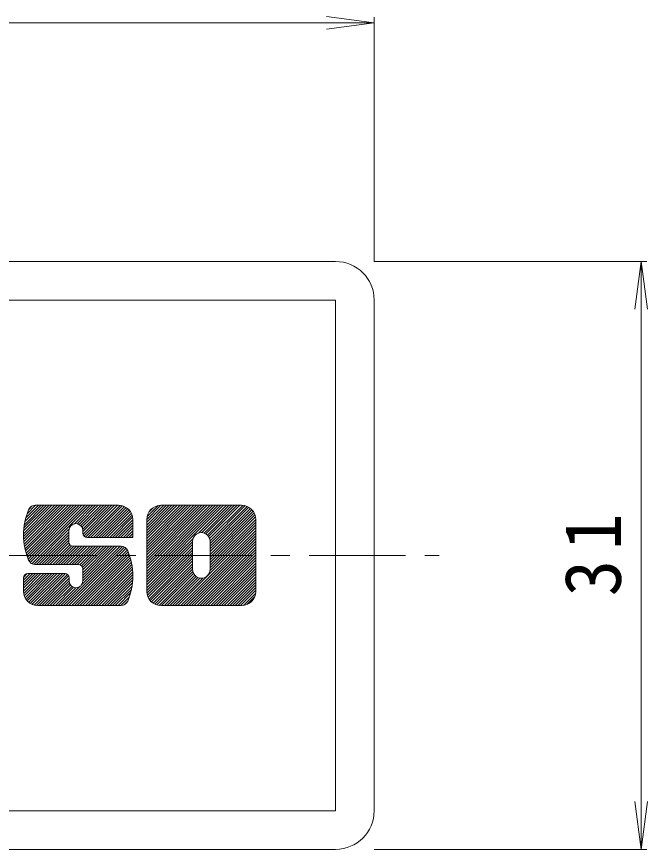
# Model space of a CAD drawing. Units: millimetres on the paper. Extents: x -47 to 65, y -394 to 77.
# Drawn here: x -3.27 to 29.46, y 29.7 to 72.9 of the extents above; entities that cross this region are included whole.
import ezdxf

# ---------------------------------------------------------------- set-up
doc = ezdxf.new("R2010")
doc.units = ezdxf.units.MM
doc.linetypes.add('CHAIN1', pattern=[8, 5, -1, 1, -1])
for name, color, linetype, lineweight in [('0-0_通り芯', 6, 'Continuous', 9), ('0-2_仕上', 3, 'Continuous', 9), ('0-4_その他', 7, 'Continuous', 9)]:
    doc.layers.add(name, color=color, linetype=linetype, lineweight=lineweight)
doc.styles.add('ＭＳ ゴシック', font='')
doc.styles.get('ＭＳ ゴシック').set_extended_font_data('MS Gothic')

msp = doc.modelspace()

# ---------------------------------------------------------------- linework, layer by layer
at = {"layer": '0-0_通り芯'}
for p, q in [((13.282, 60.2), (-30.718, 60.2)), ((13.282, 58.2), (-30.718, 58.2)), ((13.282, 31.7), (13.282, 58.2)), ((15.282, 31.7), (15.282, 58.2)), ((-30.718, 31.7), (13.282, 31.7)), ((-30.718, 29.7), (13.282, 29.7))]:
    msp.add_line(p, q, dxfattribs=at)
at = {"layer": '0-0_通り芯', "linetype": 'CHAIN1'}
msp.add_line((-36.087, 44.95), (18.65, 44.95), dxfattribs=at)
at = {"layer": '0-0_通り芯'}
for centre, start, end in [((13.282, 58.2), 0, 90), ((13.282, 31.7), 270, 0)]:
    msp.add_arc(centre, 2, start, end, dxfattribs=at)
at = {"layer": '0-2_仕上'}
for p, q in [((-2.916, 45.932), (-1.298, 47.549)), ((-2.916, 46.073), (-1.439, 47.549)), ((-2.91, 45.796), (-1.156, 47.549)), ((-2.91, 46.22), (-1.581, 47.549)), ((-2.899, 45.666), (-1.015, 47.549)), ((-2.897, 46.374), (-1.722, 47.549)), ((-2.883, 45.54), (-0.874, 47.549)), ((-2.875, 46.537), (-1.864, 47.549)), ((-2.864, 45.418), (-0.732, 47.549)), ((-2.843, 46.711), (-2.005, 47.549)), ((-2.84, 45.3), (-0.591, 47.549)), ((-2.813, 45.185), (-0.449, 47.549)), ((-2.798, 46.898), (-2.146, 47.549)), ((-2.783, 45.074), (-0.308, 47.549)), ((-2.75, 44.966), (-0.166, 47.549)), ((-2.736, 47.102), (-2.288, 47.549)), ((-2.714, 44.861), (-0.025, 47.549)), ((-2.674, 44.759), (0.116, 47.549)), ((-2.631, 44.661), (0.258, 47.549)), ((-2.569, 44.581), (0.399, 47.549)), ((-2.488, 44.521), (0.541, 47.549)), ((-0.277, 46.591), (0.682, 47.549)), ((-0.133, 46.593), (0.823, 47.549)), ((-0.028, 46.557), (0.965, 47.549)), ((0.054, 46.497), (1.106, 47.549)), ((0.117, 46.418), (1.248, 47.549)), ((0.157, 46.318), (1.389, 47.549)), ((0.167, 46.186), (1.531, 47.549)), ((0.173, 46.051), (1.672, 47.549)), ((0.221, 45.957), (1.813, 47.549)), ((0.302, 45.897), (1.955, 47.549)), ((0.425, 45.878), (2.092, 47.545)), ((3.479, 43.558), (7.47, 47.549)), ((3.479, 43.7), (7.329, 47.549)), ((3.479, 43.841), (7.187, 47.549)), ((3.479, 43.982), (7.046, 47.549)), ((3.479, 44.124), (6.905, 47.549)), ((3.479, 44.265), (6.763, 47.549)), ((3.479, 44.407), (6.622, 47.549)), ((3.479, 44.548), (6.48, 47.549)), ((3.479, 44.69), (6.339, 47.549)), ((3.479, 44.831), (6.197, 47.549)), ((3.479, 44.972), (6.056, 47.549)), ((3.479, 45.114), (5.915, 47.549)), ((3.479, 45.255), (5.773, 47.549)), ((3.479, 45.397), (5.632, 47.549)), ((3.479, 45.538), (5.49, 47.549)), ((3.479, 45.679), (5.349, 47.549)), ((3.479, 45.821), (5.208, 47.549)), ((3.479, 45.962), (5.066, 47.549)), ((3.479, 46.104), (4.925, 47.549)), ((3.479, 46.245), (4.783, 47.549)), ((3.479, 46.387), (4.642, 47.549)), ((3.479, 46.528), (4.5, 47.549)), ((3.479, 46.669), (4.359, 47.549)), ((3.479, 46.811), (4.218, 47.549)), ((3.497, 46.971), (4.058, 47.531)), ((6.172, 46.11), (7.612, 47.549)), ((6.334, 46.131), (7.753, 47.549)), ((6.453, 46.108), (7.895, 47.549)), ((6.55, 46.063), (8.036, 47.549)), ((6.629, 46.001), (8.177, 47.549)), ((6.693, 45.923), (8.319, 47.549)), ((6.739, 45.828), (8.458, 47.547)), ((6.764, 45.712), (8.579, 47.527)), ((-2.648, 47.331), (-2.462, 47.516)), ((0.567, 45.878), (2.211, 47.523)), ((0.708, 45.878), (2.316, 47.486)), ((0.85, 45.878), (2.408, 47.437)), ((0.991, 45.878), (2.491, 47.378)), ((1.132, 45.878), (2.563, 47.309)), ((1.274, 45.878), (2.626, 47.23)), ((1.415, 45.878), (2.679, 47.142)), ((3.603, 47.218), (3.811, 47.425)), ((6.765, 45.572), (8.686, 47.492)), ((6.765, 45.43), (8.78, 47.445)), ((6.765, 45.289), (8.863, 47.387)), ((6.765, 45.147), (8.937, 47.319)), ((6.765, 45.006), (9.001, 47.242)), ((6.765, 44.865), (9.055, 47.154)), ((1.557, 45.878), (2.72, 47.042)), ((1.698, 45.878), (2.748, 46.929)), ((1.84, 45.878), (2.759, 46.798)), ((6.765, 44.723), (9.098, 47.056)), ((6.765, 44.582), (9.129, 46.945)), ((6.765, 44.44), (9.142, 46.817)), ((6.765, 44.299), (9.142, 46.675)), ((-2.384, 44.483), (-0.557, 46.31)), ((1.981, 45.878), (2.759, 46.656)), ((2.122, 45.878), (2.759, 46.515)), ((2.264, 45.878), (2.759, 46.373)), ((2.405, 45.878), (2.759, 46.232)), ((5.1, 42.351), (9.142, 46.392)), ((5.242, 42.351), (9.142, 46.251)), ((6.76, 44.152), (9.142, 46.534)), ((-2.25, 44.475), (-0.566, 46.16)), ((-2.109, 44.475), (-0.566, 46.019)), ((-1.968, 44.475), (-0.566, 45.877)), ((2.547, 45.878), (2.759, 46.09)), ((2.688, 45.878), (2.759, 45.949)), ((3.479, 43.417), (5.877, 45.815)), ((5.383, 42.351), (9.142, 46.109)), ((5.524, 42.351), (9.142, 45.968)), ((5.666, 42.351), (9.142, 45.827)), ((-1.826, 44.475), (-0.566, 45.736)), ((-1.685, 44.475), (-0.561, 45.6)), ((-1.543, 44.475), (-0.515, 45.504)), ((-1.402, 44.475), (-0.434, 45.443)), ((-1.261, 44.475), (-0.313, 45.423)), ((-1.119, 44.475), (-0.171, 45.423)), ((-0.978, 44.475), (-0.03, 45.423)), ((-0.839, 42.351), (2.226, 45.416)), ((-0.836, 44.475), (0.112, 45.423)), ((-0.698, 42.351), (2.329, 45.378)), ((-0.695, 44.475), (0.253, 45.423)), ((-0.553, 44.475), (0.395, 45.423)), ((-0.412, 44.475), (0.536, 45.423)), ((-0.271, 44.475), (0.677, 45.423)), ((-0.129, 44.475), (0.819, 45.423)), ((0.001, 44.464), (0.96, 45.423)), ((0.083, 43.415), (2.092, 45.423)), ((0.089, 44.411), (1.102, 45.423)), ((0.143, 44.324), (1.243, 45.423)), ((0.155, 43.628), (1.95, 45.423)), ((0.155, 43.769), (1.809, 45.423)), ((0.155, 43.911), (1.667, 45.423)), ((0.155, 44.052), (1.526, 45.423)), ((0.155, 44.194), (1.385, 45.423)), ((3.479, 43.275), (5.855, 45.652)), ((3.479, 43.134), (5.855, 45.51)), ((3.485, 42.999), (5.855, 45.369)), ((5.807, 42.351), (9.142, 45.685)), ((5.949, 42.351), (9.142, 45.544)), ((6.09, 42.351), (9.142, 45.402)), ((-0.557, 42.351), (2.41, 45.318)), ((-0.415, 42.351), (2.472, 45.239)), ((-0.274, 42.351), (2.516, 45.141)), ((-0.132, 42.351), (2.555, 45.039)), ((0.009, 42.351), (2.592, 44.934)), ((3.51, 42.882), (5.855, 45.227)), ((3.549, 42.779), (5.855, 45.086)), ((3.599, 42.688), (5.855, 44.944)), ((6.232, 42.351), (9.142, 45.261)), ((6.373, 42.351), (9.142, 45.12)), ((6.514, 42.351), (9.142, 44.978)), ((0.15, 42.351), (2.625, 44.826)), ((0.292, 42.351), (2.655, 44.714)), ((0.433, 42.351), (2.682, 44.6)), ((3.66, 42.608), (5.855, 44.803)), ((3.73, 42.537), (5.855, 44.662)), ((3.81, 42.475), (5.855, 44.52)), ((6.656, 42.351), (9.142, 44.837)), ((6.797, 42.351), (9.142, 44.695)), ((6.939, 42.351), (9.142, 44.554)), ((0.575, 42.351), (2.706, 44.482)), ((0.716, 42.351), (2.725, 44.36)), ((0.858, 42.351), (2.741, 44.234)), ((0.999, 42.351), (2.752, 44.104)), ((3.9, 42.424), (5.855, 44.379)), ((4.002, 42.384), (5.855, 44.237)), ((4.118, 42.358), (5.87, 44.11)), ((7.08, 42.351), (9.142, 44.412)), ((7.222, 42.351), (9.142, 44.271)), ((7.363, 42.351), (9.142, 44.13)), ((-2.917, 43.102), (-2.011, 44.008)), ((-2.917, 43.244), (-2.152, 44.008)), ((-2.917, 43.385), (-2.294, 44.008)), ((-2.917, 43.526), (-2.435, 44.008)), ((-2.917, 43.668), (-2.577, 44.008)), ((-2.915, 43.811), (-2.72, 44.006)), ((-2.906, 42.971), (-1.87, 44.008)), ((-2.878, 42.858), (-1.728, 44.008)), ((-2.837, 42.758), (-1.587, 44.008)), ((-2.784, 42.669), (-1.445, 44.008)), ((-2.721, 42.591), (-1.304, 44.008)), ((-2.648, 42.522), (-1.163, 44.008)), ((-2.566, 42.463), (-1.021, 44.008)), ((-2.474, 42.414), (-0.88, 44.008)), ((-2.369, 42.377), (-0.741, 44.005)), ((-2.25, 42.355), (-0.642, 43.963)), ((-2.112, 42.351), (-0.577, 43.886)), ((-1.971, 42.351), (-0.553, 43.769)), ((1.14, 42.351), (2.758, 43.968)), ((1.282, 42.351), (2.758, 43.827)), ((1.423, 42.351), (2.752, 43.68)), ((4.252, 42.351), (5.909, 44.009)), ((4.393, 42.351), (5.967, 43.925)), ((4.535, 42.351), (6.041, 43.857)), ((4.676, 42.351), (6.131, 43.806)), ((4.817, 42.351), (6.241, 43.774)), ((4.959, 42.351), (6.383, 43.775)), ((7.504, 42.351), (9.142, 43.988)), ((7.646, 42.351), (9.142, 43.847)), ((7.787, 42.351), (9.142, 43.705)), ((-1.829, 42.351), (-0.553, 43.627)), ((-1.688, 42.351), (-0.532, 43.507)), ((-1.547, 42.351), (-0.482, 43.416)), ((-1.405, 42.351), (-0.411, 43.345)), ((-1.264, 42.351), (-0.319, 43.296)), ((-1.122, 42.351), (-0.199, 43.275)), ((-0.981, 42.351), (0.015, 43.347)), ((1.565, 42.351), (2.739, 43.525)), ((1.706, 42.351), (2.717, 43.362)), ((7.929, 42.351), (9.142, 43.564)), ((8.07, 42.351), (9.142, 43.422)), ((8.211, 42.351), (9.142, 43.281)), ((1.848, 42.351), (2.685, 43.189)), ((1.989, 42.351), (2.64, 43.002)), ((2.13, 42.351), (2.577, 42.798)), ((8.353, 42.351), (9.142, 43.14)), ((8.501, 42.358), (9.135, 42.991)), ((8.699, 42.414), (9.078, 42.794)), ((2.305, 42.384), (2.489, 42.568))]:
    msp.add_line(p, q, dxfattribs=at)
at = {"layer": '0-2_仕上', "color": 7}
for p, q in [((2.016, 47.549), (-2.309, 47.549)), ((8.399, 47.549), (4.222, 47.549)), ((2.759, 46.807), (2.759, 45.878)), ((3.479, 43.093), (3.479, 46.807)), ((9.142, 46.807), (9.142, 43.093)), ((-0.566, 45.646), (-0.566, 46.232)), ((0.167, 46.101), (0.167, 46.232)), ((0.39, 45.878), (2.759, 45.878)), ((-0.343, 45.423), (2.151, 45.423)), ((5.855, 44.224), (5.855, 45.676)), ((6.765, 44.224), (6.765, 45.676)), ((-0.068, 44.475), (-2.309, 44.475)), ((0.155, 44.253), (0.155, 43.629)), ((-2.917, 43.785), (-2.917, 43.093)), ((-2.694, 44.008), (-0.776, 44.008)), ((-0.553, 43.785), (-0.553, 43.629)), ((2.151, 42.351), (-2.174, 42.351)), ((8.399, 42.351), (4.222, 42.351))]:
    msp.add_line(p, q, dxfattribs=at)
for centre, radius, start, end in [((-2.309, 47.178), 0.371, 90, 157.1011), ((2.016, 46.807), 0.743, 0, 90), ((4.222, 46.807), 0.743, 90, 180), ((8.399, 46.807), 0.743, 0, 90), ((0.45, 46.012), 3.367, 157.1011, 202.8989), ((-0.199, 46.232), 0.367, 0, 180), ((0.39, 46.101), 0.223, 180, 270), ((6.31, 45.676), 0.455, 0, 180), ((-0.343, 45.646), 0.223, 180, 270), ((2.151, 45.052), 0.371, 22.908, 90), ((-0.606, 43.887), 3.364, 337.092, 22.908), ((-2.309, 44.847), 0.371, 202.8989, 270), ((-0.068, 44.253), 0.223, 0, 90), ((6.31, 44.224), 0.455, 180, 0), ((-2.694, 43.785), 0.223, 90, 180), ((-0.776, 43.785), 0.223, 0, 90), ((-0.199, 43.629), 0.354, 180, 0), ((-2.174, 43.093), 0.743, 180, 270), ((4.222, 43.093), 0.743, 180, 270), ((8.399, 43.093), 0.743, 270, 0), ((2.151, 42.722), 0.371, 270, 337.092)]:
    msp.add_arc(centre, radius, start, end, dxfattribs=at)
at = {"layer": '0-4_その他'}
for p, q in [((15.282, 72.576), (12.803, 72.903)), ((15.282, 72.876), (15.282, 60.2)), ((-32.718, 72.576), (15.282, 72.576)), ((15.282, 72.576), (12.803, 72.25)), ((29.438, 60.2), (15.282, 60.2)), ((29.138, 60.2), (28.811, 57.722)), ((29.138, 29.7), (29.138, 60.2)), ((29.138, 60.2), (29.464, 57.722)), ((29.138, 29.7), (28.811, 32.179)), ((29.138, 29.7), (29.464, 32.179)), ((29.438, 29.7), (15.282, 29.7))]:
    msp.add_line(p, q, dxfattribs=at)

# ---------------------------------------------------------------- texts
at = {"layer": '0-4_その他', "color": 2, "insert": (28.138, 42.825), "char_height": 2.933, "attachment_point": 7, "rotation": 90, "style": 'ＭＳ ゴシック'}
msp.add_mtext('\\T1.27;\\W0.95;31', dxfattribs=at)

doc.saveas('drawing.dxf')
